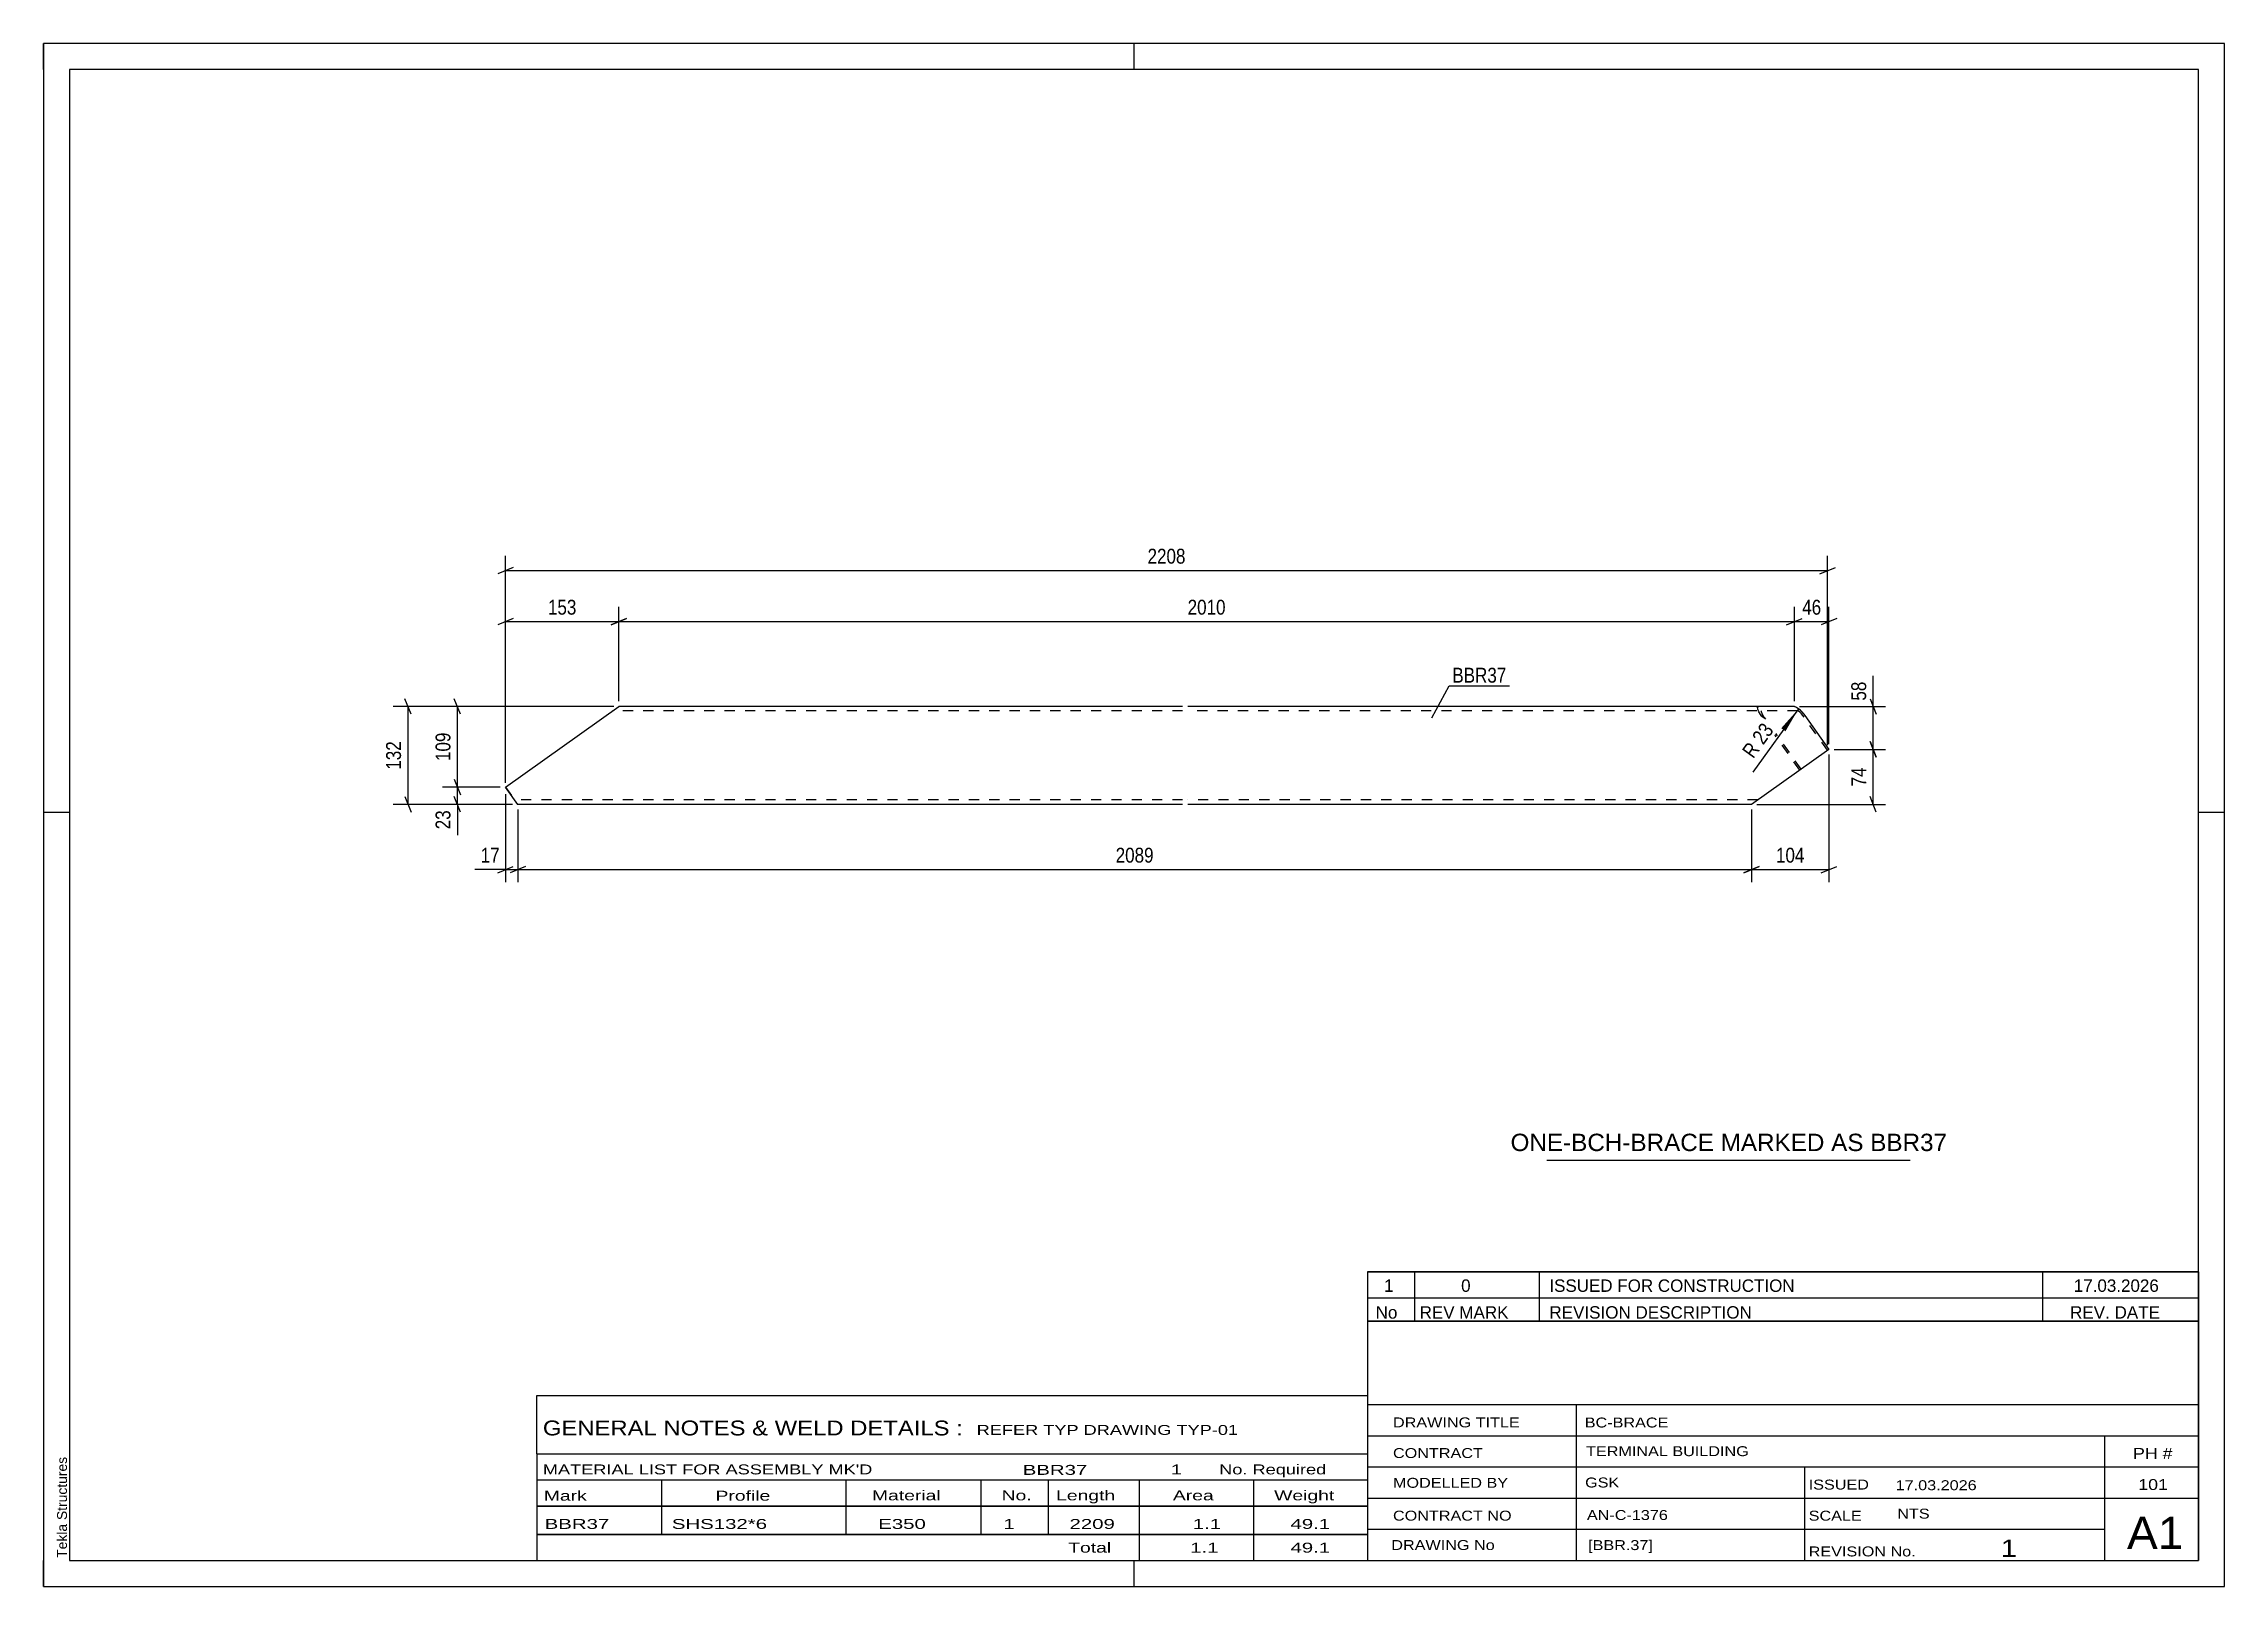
# Model space of a CAD drawing. Header units: millimetres. Extents: x 0 to 420, y 0 to 297.
import ezdxf

# ---------------------------------------------------------------- set-up
doc = ezdxf.new("R2010")
doc.units = ezdxf.units.MM
doc.linetypes.add('DXK_LINE_DOT2', pattern=[3.9198, 1.9599, -1.9599])
doc.styles.add('Arial', font='ARIAL.TTF', dxfattribs={"height": 0.2})
doc.styles.add('Arial Narrow', font='ARIALN.TTF', dxfattribs={"height": 0.2})

# ---------------------------------------------------------------- blocks, each defined once
blk = doc.blocks.new('Unknown-580637999-1162')
at = {"color": 5, "linetype": 'Continuous'}
for p, q in [((420, 297), (0, 297)), ((0, 297), (0, 0)), ((0, 292), (0, 297)), ((210, 292), (210, 297)), ((420, 0), (420, 297)), ((415, 292), (5, 292)), ((5, 292), (5, 5)), ((415, 5), (415, 292)), ((5, 149), (0, 149)), ((420, 149), (415, 149)), ((0, 0), (0, 5)), ((5, 5), (415, 5)), ((210, 0), (210, 5)), ((0, 0), (420, 0))]:
    blk.add_line(p, q, dxfattribs=at)
at = {"color": 174, "linetype": 'Continuous', "style": 'Arial'}
blk.add_text('Tekla Structures', height=1.9102, rotation=90, dxfattribs=at).set_placement((4.5, 5.5))
blk = doc.blocks.new('Part-580637999-1309 - 1303')
at = {"color": 2, "linetype": 'Continuous'}
for p, q in [((88.96, 153.87), (110.79, 169.39)), ((219.36, 169.39), (110.79, 169.39)), ((337.19, 169.39), (220.36, 169.39)), ((337.19, 169.39), (337.58, 169.26)), ((337.58, 169.26), (338.09, 168.89)), ((338.09, 168.89), (338.65, 168.33)), ((338.65, 168.33), (339.18, 167.68)), ((339.18, 167.68), (343.83, 161.13)), ((343.83, 161.13), (328.93, 150.53)), ((91.33, 150.53), (88.96, 153.87)), ((219.36, 150.53), (91.33, 150.53)), ((328.93, 150.53), (220.36, 150.53))]:
    blk.add_line(p, q, dxfattribs=at)
at = {"color": 7, "linetype": 'DXK_LINE_DOT2'}
for p, q in [((219.36, 168.53), (109.58, 168.53)), ((337.8, 168.53), (220.36, 168.53)), ((330.1, 169.26), (330.3, 169.39)), ((330.12, 168.89), (330.1, 169.26)), ((330.35, 168.33), (330.12, 168.89)), ((330.76, 167.68), (330.35, 168.33)), ((330.81, 168.47), (330.91, 168.53)), ((330.82, 168.33), (330.81, 168.47)), ((330.82, 168.28), (330.82, 168.33)), ((330.82, 168.28), (330.94, 168)), ((330.94, 168), (331.14, 167.68)), ((338, 168.47), (337.8, 168.53)), ((338.25, 168.28), (338, 168.47)), ((338.53, 168), (338.25, 168.28)), ((338.8, 167.68), (338.53, 168)), ((338.24, 157.15), (330.76, 167.68)), ((338.49, 157.33), (331.14, 167.68)), ((343.58, 160.95), (338.8, 167.68)), ((88.96, 153.87), (88.96, 153.87)), ((88.96, 153.87), (91.33, 150.53)), ((88.96, 153.87), (88.96, 153.87)), ((90.72, 151.39), (90.58, 151.59)), ((219.36, 151.39), (90.72, 151.39)), ((330.14, 151.39), (220.36, 151.39))]:
    blk.add_line(p, q, dxfattribs=at)
blk = doc.blocks.new('StraightDimension-580637999-1360 - 1303')
at = {"color": 7, "linetype": 'Continuous'}
for p, q in [((88.96, 152.52), (88.96, 135.58)), ((91.33, 149.53), (91.33, 135.58)), ((87.46, 137.38), (90.46, 138.58)), ((88.96, 137.98), (91.33, 137.98)), ((92.83, 138.58), (89.83, 137.38))]:
    blk.add_line(p, q, dxfattribs=at)
at = {"color": 0}
blk.add_wipeout([(88.43, 138.73), (88.43, 142.93), (83.58, 142.93), (83.58, 138.73)], dxfattribs=at)
at = {"color": 7, "linetype": 'Continuous'}
blk.add_line((88.96, 137.98), (83.05, 137.98), dxfattribs=at)
blk.add_line((88.96, 137.98), (83.05, 137.98), dxfattribs=at)
at = {"color": 3, "style": 'Arial Narrow'}
blk.add_text('17', height=2.863, dxfattribs=at).set_placement((84.18, 139.33))
blk = doc.blocks.new('StraightDimension-580637999-1341 - 1303')
at = {"color": 7, "linetype": 'Continuous'}
for p, q in [((109.79, 169.39), (67.33, 169.39)), ((70.78, 167.89), (69.58, 170.89)), ((70.18, 150.53), (70.18, 169.39)), ((69.58, 152.03), (70.78, 149.03)), ((90.33, 150.53), (67.33, 150.53))]:
    blk.add_line(p, q, dxfattribs=at)
at = {"color": 0}
blk.add_wipeout([(69.43, 163.3), (65.23, 163.3), (65.23, 156.62), (69.43, 156.62)], dxfattribs=at)
at = {"color": 3, "style": 'Arial Narrow'}
blk.add_text('132', height=2.863, rotation=90.0002, dxfattribs=at).set_placement((68.83, 157.22))
blk = doc.blocks.new('StraightDimension-580637999-1361 - 1303')
at = {"color": 7, "linetype": 'Continuous'}
for p, q in [((91.33, 149.53), (91.33, 135.58)), ((328.93, 149.53), (328.93, 135.58)), ((92.83, 138.58), (89.83, 137.38)), ((91.33, 137.98), (328.93, 137.98)), ((327.43, 137.38), (330.43, 138.58))]:
    blk.add_line(p, q, dxfattribs=at)
at = {"color": 0}
blk.add_wipeout([(214.39, 138.73), (214.39, 142.93), (205.87, 142.93), (205.87, 138.73)], dxfattribs=at)
at = {"color": 3, "style": 'Arial Narrow'}
blk.add_text('2089', height=2.863, dxfattribs=at).set_placement((206.47, 139.33))
blk = doc.blocks.new('StraightDimension-580637999-1374 - 1303')
at = {"color": 7, "linetype": 'Continuous'}
for p, q in [((343.83, 160.13), (343.83, 135.58)), ((328.93, 149.53), (328.93, 135.58)), ((330.43, 138.58), (327.43, 137.38)), ((328.93, 137.98), (343.83, 137.98)), ((342.33, 137.38), (345.33, 138.58))]:
    blk.add_line(p, q, dxfattribs=at)
at = {"color": 0}
blk.add_wipeout([(339.72, 138.73), (339.72, 142.93), (333.04, 142.93), (333.04, 138.73)], dxfattribs=at)
at = {"color": 3, "style": 'Arial Narrow'}
blk.add_text('104', height=2.863, dxfattribs=at).set_placement((333.64, 139.33))
blk = doc.blocks.new('StraightDimension-580637999-1832 - 1303')
at = {"color": 7, "linetype": 'Continuous'}
for p, q in [((335.69, 185.12), (338.69, 186.32)), ((337.19, 170.39), (337.19, 188.57)), ((337.19, 185.72), (343.83, 185.72)), ((345.33, 186.32), (342.33, 185.12)), ((343.83, 162.13), (343.83, 188.57))]:
    blk.add_line(p, q, dxfattribs=at)
at = {"color": 0}
blk.add_wipeout([(342.94, 186.47), (342.94, 190.67), (338.09, 190.67), (338.09, 186.47)], dxfattribs=at)
at = {"color": 3, "style": 'Arial Narrow'}
blk.add_text('46', height=2.863, dxfattribs=at).set_placement((338.69, 187.07))
blk = doc.blocks.new('StraightDimension-580637999-1783 - 1303')
at = {"color": 7, "linetype": 'Continuous'}
for p, q in [((109.79, 169.39), (76.85, 169.39)), ((80.3, 167.89), (79.1, 170.89)), ((79.7, 153.87), (79.7, 169.39)), ((87.96, 153.87), (76.85, 153.87)), ((79.1, 155.37), (80.3, 152.37))]:
    blk.add_line(p, q, dxfattribs=at)
at = {"color": 0}
blk.add_wipeout([(78.95, 164.97), (74.75, 164.97), (74.75, 158.29), (78.95, 158.29)], dxfattribs=at)
at = {"color": 3, "style": 'Arial Narrow'}
blk.add_text('109', height=2.863, rotation=90.0002, dxfattribs=at).set_placement((78.35, 158.89))
blk = doc.blocks.new('StraightDimension-580637999-1784 - 1303')
at = {"color": 7, "linetype": 'Continuous'}
for p, q in [((87.96, 153.87), (76.85, 153.87)), ((79.1, 155.37), (80.3, 152.37)), ((80.3, 149.03), (79.1, 152.03)), ((79.7, 150.53), (79.7, 153.87)), ((90.33, 150.53), (76.85, 150.53))]:
    blk.add_line(p, q, dxfattribs=at)
at = {"color": 0}
blk.add_wipeout([(78.95, 150.01), (74.75, 150.01), (74.75, 145.15), (78.95, 145.15)], dxfattribs=at)
at = {"color": 7, "linetype": 'Continuous'}
blk.add_line((79.7, 150.53), (79.7, 144.63), dxfattribs=at)
blk.add_line((79.7, 150.53), (79.7, 144.63), dxfattribs=at)
at = {"color": 3, "style": 'Arial Narrow'}
blk.add_text('23', height=2.863, rotation=90.0002, dxfattribs=at).set_placement((78.35, 145.75))
blk = doc.blocks.new('StraightDimension-580637999-1813 - 1303')
at = {"color": 7, "linetype": 'Continuous'}
for p, q in [((338.19, 169.39), (354.76, 169.39)), ((351.76, 170.89), (352.96, 167.89)), ((352.36, 161.13), (352.36, 169.39)), ((344.83, 161.13), (354.76, 161.13)), ((352.96, 159.63), (351.76, 162.63))]:
    blk.add_line(p, q, dxfattribs=at)
at = {"color": 0}
blk.add_wipeout([(351.61, 174.77), (347.41, 174.77), (347.41, 169.92), (351.61, 169.92)], dxfattribs=at)
at = {"color": 7, "linetype": 'Continuous'}
blk.add_line((352.36, 169.39), (352.36, 175.3), dxfattribs=at)
blk.add_line((352.36, 169.39), (352.36, 175.3), dxfattribs=at)
at = {"color": 3, "style": 'Arial Narrow'}
blk.add_text('58', height=2.863, rotation=90.0002, dxfattribs=at).set_placement((351.01, 170.52))
blk = doc.blocks.new('StraightDimension-580637999-1814 - 1303')
at = {"color": 7, "linetype": 'Continuous'}
for p, q in [((344.83, 161.13), (354.76, 161.13)), ((351.76, 162.63), (352.96, 159.63)), ((352.36, 150.53), (352.36, 161.13)), ((352.96, 149.03), (351.76, 152.03)), ((329.93, 150.53), (354.76, 150.53))]:
    blk.add_line(p, q, dxfattribs=at)
at = {"color": 0}
blk.add_wipeout([(351.61, 158.26), (347.41, 158.26), (347.41, 153.4), (351.61, 153.4)], dxfattribs=at)
at = {"color": 3, "style": 'Arial Narrow'}
blk.add_text('74', height=2.863, rotation=90.0002, dxfattribs=at).set_placement((351.01, 154))
blk = doc.blocks.new('RadiusDimension-580637999-1830 - 1303')
at = {"linetype": 'Continuous'}
blk.add_hatch(color=7, dxfattribs=at).paths.add_polyline_path([(334.66, 165.21), (338, 168.96), (335.47, 164.62)])
at = {"color": 7, "linetype": 'Continuous'}
blk.add_line((338, 168.96), (329.16, 156.77), dxfattribs=at)
blk.add_arc((336.08, 166.31), 3.27, 38.0694, 70.0546, dxfattribs=at)
at = {"color": 0}
blk.add_wipeout([(334.17, 164.97), (330.77, 167.43), (325.99, 160.84), (329.39, 158.37)], dxfattribs=at)
at = {"color": 3, "style": 'Arial Narrow'}
blk.add_text('R 23', height=2.863, rotation=54.0643, dxfattribs=at).set_placement((329.26, 159.21))
blk = doc.blocks.new('StraightDimension-580637999-1833 - 1303')
at = {"color": 7, "linetype": 'Continuous'}
for p, q in [((112.29, 186.32), (109.29, 185.12)), ((110.79, 170.39), (110.79, 188.57)), ((110.79, 185.72), (337.19, 185.72)), ((335.69, 185.12), (338.69, 186.32)), ((337.19, 170.39), (337.19, 188.57))]:
    blk.add_line(p, q, dxfattribs=at)
at = {"color": 0}
blk.add_wipeout([(228.25, 186.47), (228.25, 190.67), (219.73, 190.67), (219.73, 186.47)], dxfattribs=at)
at = {"color": 3, "style": 'Arial Narrow'}
blk.add_text('2010', height=2.863, dxfattribs=at).set_placement((220.33, 187.07))
blk = doc.blocks.new('StraightDimension-580637999-1834 - 1303')
at = {"color": 7, "linetype": 'Continuous'}
for p, q in [((90.46, 186.32), (87.46, 185.12)), ((88.96, 154.69), (88.96, 188.57)), ((88.96, 185.72), (110.79, 185.72)), ((109.29, 185.12), (112.29, 186.32)), ((110.79, 170.39), (110.79, 188.57))]:
    blk.add_line(p, q, dxfattribs=at)
at = {"color": 0}
blk.add_wipeout([(103.21, 186.47), (103.21, 190.67), (96.53, 190.67), (96.53, 186.47)], dxfattribs=at)
at = {"color": 3, "style": 'Arial Narrow'}
blk.add_text('153', height=2.863, dxfattribs=at).set_placement((97.13, 187.07))
blk = doc.blocks.new('StraightDimension-580637999-1873 - 1303')
at = {"color": 7, "linetype": 'Continuous'}
for p, q in [((88.96, 154.87), (88.96, 198.39)), ((343.58, 161.95), (343.58, 198.39)), ((90.46, 196.14), (87.46, 194.94)), ((88.96, 195.54), (343.58, 195.54)), ((342.08, 194.94), (345.08, 196.14))]:
    blk.add_line(p, q, dxfattribs=at)
at = {"color": 0}
blk.add_wipeout([(220.52, 196.29), (220.52, 200.49), (212.01, 200.49), (212.01, 196.29)], dxfattribs=at)
at = {"color": 3, "style": 'Arial Narrow'}
blk.add_text('2208', height=2.863, dxfattribs=at).set_placement((212.61, 196.89))
blk = doc.blocks.new('Unknown-580637999-2270')
at = {"color": 7, "linetype": 'Continuous'}
blk.add_line((289.5, 82.05), (359.5, 82.05), dxfattribs=at)
at = {"color": 7, "style": 'Arial'}
blk.add_text('ONE-BCH-BRACE MARKED AS BBR37', height=3.3428, dxfattribs=at).set_placement((282.52, 83.8))
blk = doc.blocks.new('Unknown-580637999-2267')
at = {"color": 7, "linetype": 'Continuous'}
for p, q in [((255, 51.05), (255, 5)), ((255, 51.05), (415, 51.05)), ((415, 51), (415, 5)), ((255, 35), (415, 35)), ((295.14, 35), (295.14, 5)), ((255, 29), (415, 29)), ((397, 5.05), (397, 29.05)), ((255, 23), (415, 23)), ((339.14, 23), (339.14, 5)), ((255, 17), (415, 17)), ((255, 11), (397, 11)), ((255, 5), (415, 5))]:
    blk.add_line(p, q, dxfattribs=at)
at = {"color": 7, "style": 'Arial Narrow'}
for s, height, width, p in [('DRAWING TITLE', 1.9089, 1.425378, (259.88, 30.61)), ('BC-BRACE', 1.909, 1.425378, (296.81, 30.59)), ('CONTRACT', 1.909, 1.425378, (259.88, 24.71)), ('TERMINAL BUILDING', 1.9089, 1.425378, (297.06, 25.07)), ('MODELLED BY', 1.9089, 1.425378, (259.88, 18.98)), ('GSK', 1.909, 1.425378, (296.88, 19.04)), ('ISSUED', 1.909, 1.425378, (339.94, 18.64)), ('17.03.2026', 1.909, 1.425378, (356.69, 18.52)), ('CONTRACT NO', 1.9089, 1.425378, (259.88, 12.66)), ('AN-C-1376', 1.909, 1.425378, (297.23, 12.78)), ('SCALE', 1.909, 1.425378, (339.94, 12.65)), ('A1', 6.204, 1.25, (401.24, 7.2)), ('DRAWING No', 1.909, 1.425378, (259.56, 7)), ('[BBR.37]', 1.909, 1.425378, (297.46, 6.99)), ('1', 3.34, 1.5, (376.91, 5.68)), ('REVISION No.', 1.9089, 1.425378, (339.94, 5.77))]:
    blk.add_text(s, height=height, dxfattribs=dict(at, width=width)).set_placement(p)
at = {"color": 7, "linetype": 'Continuous', "style": 'Arial Narrow'}
for s, height, width, p in [('PH #', 2.1, 1.42538, (402.4, 24.55)), ('101', 2.1, 1.42538, (403.41, 18.55)), ('NTS', 1.909, 1.425378, (357, 13.05))]:
    blk.add_text(s, height=height, dxfattribs=dict(at, width=width)).set_placement(p)
blk = doc.blocks.new('Unknown-580637999-2268')
at = {"color": 7, "linetype": 'Continuous'}
for p, q in [((255, 60.55), (415, 60.55)), ((415, 60.55), (255, 60.55)), ((255, 60.55), (255, 55.55)), ((264, 60.55), (264, 55.55)), ((288, 60.55), (288, 55.55)), ((385, 60.55), (385, 55.55)), ((415, 60.55), (415, 55.55)), ((255, 55.55), (415, 55.55)), ((255, 55.55), (255, 51.05)), ((255, 55.55), (415, 55.55)), ((264, 55.55), (264, 51.05)), ((288, 55.55), (288, 51.05)), ((385, 55.55), (385, 51.05)), ((415, 55.55), (415, 51.05)), ((415, 51.05), (255, 51.05))]:
    blk.add_line(p, q, dxfattribs=at)
at = {"color": 7, "linetype": 'Continuous', "style": 'Arial Narrow'}
for s, height, width, p in [('1', 2.39, 1.196471, (258.16, 56.7)), ('0', 2.39, 1.196471, (273, 56.7)), ('ISSUED FOR CONSTRUCTION', 2.3861, 1.196471, (290, 56.7)), ('17.03.2026', 2.386, 1.196471, (391, 56.7)), ('No', 2.386, 1.2, (256.54, 51.55)), ('REV MARK', 2.386, 1.2, (265, 51.55)), ('REVISION DESCRIPTION', 2.3861, 1.2, (290, 51.55)), ('REV. DATE', 2.386, 1.2, (390.28, 51.55))]:
    blk.add_text(s, height=height, dxfattribs=dict(at, width=width)).set_placement(p)
blk = doc.blocks.new('Unknown-580637999-2269')
at = {"color": 7, "linetype": 'Continuous'}
for p, q in [((95, 36.75), (255, 36.75)), ((95, 25.5), (95, 36.75)), ((255, 36.75), (255, 25.5)), ((95, 25.5), (255, 25.5)), ((95, 25.5), (95, 20.5)), ((255, 25.5), (255, 20.5)), ((95, 20.5), (255, 20.5)), ((95, 20.5), (95, 15.5)), ((119, 20.5), (119, 15.5)), ((154.5, 20.5), (154.5, 15.5)), ((180.5, 20.5), (180.5, 15.5)), ((193.5, 20.5), (193.5, 15.5)), ((211, 20.5), (211, 15.5)), ((233, 20.5), (233, 15.5)), ((255, 20.5), (255, 15.5)), ((95, 15.5), (255, 15.5)), ((95, 15.45), (95, 10.05)), ((95, 15.45), (255, 15.45)), ((119, 15.5), (119, 10)), ((154.5, 15.5), (154.5, 10)), ((180.5, 15.5), (180.5, 10)), ((193.5, 15.5), (193.5, 10)), ((211, 15.5), (211, 10)), ((233, 15.5), (233, 10)), ((255, 15.45), (255, 10.05)), ((95, 10.05), (255, 10.05)), ((95, 10), (255, 10)), ((95, 10), (95, 5)), ((211, 10), (211, 5)), ((233, 10), (233, 5)), ((255, 10), (255, 5)), ((95, 5), (255, 5))]:
    blk.add_line(p, q, dxfattribs=at)
at = {"color": 7, "style": 'Arial Narrow'}
for s, height, width, p in [('GENERAL NOTES & WELD DETAILS :', 2.8633, 1.4, (96.15, 29.06)), ('REFER TYP DRAWING TYP-01', 1.9089, 1.6, (179.7, 29.16)), ("MATERIAL LIST FOR ASSEMBLY MK'D", 1.9089, 1.6, (96.15, 21.56)), ('BBR37', 1.909, 1.794707, (188.57, 21.47)), ('1', 1.91, 1.794707, (217.08, 21.56)), ('No. Required', 1.9089, 1.6, (226.41, 21.56)), ('Mark', 1.909, 1.7, (96.34, 16.5)), ('Profile', 1.909, 1.7, (129.41, 16.5)), ('Material', 1.909, 1.7, (159.54, 16.56)), ('No.', 1.909, 1.7, (184.5, 16.56)), ('Length', 1.909, 1.7, (195, 16.56)), ('Area', 1.909, 1.7, (217.5, 16.56)), ('Weight', 1.909, 1.7, (237, 16.56))]:
    blk.add_text(s, height=height, dxfattribs=dict(at, width=width)).set_placement(p)
at = {"color": 7, "linetype": 'Continuous', "style": 'Arial Narrow'}
for s, height, width, p in [('BBR37', 1.909, 1.794707, (96.5, 11.06)), ('SHS132*6', 1.909, 1.794707, (121, 11.06)), ('E350', 1.909, 1.794707, (160.74, 11.06)), ('1', 1.91, 1.794707, (184.86, 11.06)), ('2209', 1.909, 1.794707, (197.58, 11.06)), ('1.1', 1.909, 1.794707, (221.32, 11.06)), ('49.1', 1.909, 1.794707, (240.14, 11.06)), ('Total', 1.909, 1.7, (197.33, 6.5)), ('1.1', 1.909, 1.794707, (220.83, 6.5)), ('49.1', 1.909, 1.794707, (240.14, 6.5))]:
    blk.add_text(s, height=height, dxfattribs=dict(at, width=width)).set_placement(p)
blk = doc.blocks.new('Mark-580637999-1305 - 1303')
at = {"color": 0}
blk.add_wipeout([(281.72, 173.98), (281.72, 176.98), (271.31, 176.98), (271.31, 173.98)], dxfattribs=at)
blk.add_wipeout([(281.72, 173.98), (281.72, 176.98), (271.31, 176.98), (271.31, 173.98)], dxfattribs=at)
at = {"color": 30, "linetype": 'Continuous'}
for p, q in [((267.34, 167.21), (270.71, 173.38)), ((270.71, 173.38), (282.32, 173.38))]:
    blk.add_line(p, q, dxfattribs=at)
at = {"color": 3, "style": 'Arial Narrow'}
blk.add_text('BBR37', height=2.863, dxfattribs=at).set_placement((271.31, 173.98))

msp = doc.modelspace()

# ---------------------------------------------------------------- block references
for name in ['Unknown-580637999-1162', 'Part-580637999-1309 - 1303', 'Unknown-580637999-2270', 'Unknown-580637999-2268', 'Unknown-580637999-2267', 'Unknown-580637999-2269']:
    msp.add_blockref(name, (0, 0))

# ---------------------------------------------------------------- next in the draw order: block references
msp.add_blockref('StraightDimension-580637999-1360 - 1303', (0, 0))

# ---------------------------------------------------------------- next in the draw order: block references
msp.add_blockref('StraightDimension-580637999-1341 - 1303', (0, 0))

# ---------------------------------------------------------------- next in the draw order: block references
for name in ['StraightDimension-580637999-1783 - 1303', 'StraightDimension-580637999-1361 - 1303']:
    msp.add_blockref(name, (0, 0))

# ---------------------------------------------------------------- next in the draw order: block references
for name in ['StraightDimension-580637999-1374 - 1303', 'StraightDimension-580637999-1784 - 1303']:
    msp.add_blockref(name, (0, 0))

# ---------------------------------------------------------------- next in the draw order: block references
msp.add_blockref('StraightDimension-580637999-1832 - 1303', (0, 0))

# ---------------------------------------------------------------- next in the draw order: block references
msp.add_blockref('StraightDimension-580637999-1813 - 1303', (0, 0))

# ---------------------------------------------------------------- next in the draw order: block references
msp.add_blockref('StraightDimension-580637999-1814 - 1303', (0, 0))

# ---------------------------------------------------------------- next in the draw order: block references
msp.add_blockref('RadiusDimension-580637999-1830 - 1303', (0, 0))

# ---------------------------------------------------------------- next in the draw order: block references
msp.add_blockref('StraightDimension-580637999-1833 - 1303', (0, 0))

# ---------------------------------------------------------------- next in the draw order: block references
msp.add_blockref('StraightDimension-580637999-1834 - 1303', (0, 0))

# ---------------------------------------------------------------- next in the draw order: block references
msp.add_blockref('StraightDimension-580637999-1873 - 1303', (0, 0))

# ---------------------------------------------------------------- next in the draw order: block references
msp.add_blockref('Mark-580637999-1305 - 1303', (0, 0))

doc.saveas('drawing.dxf')
